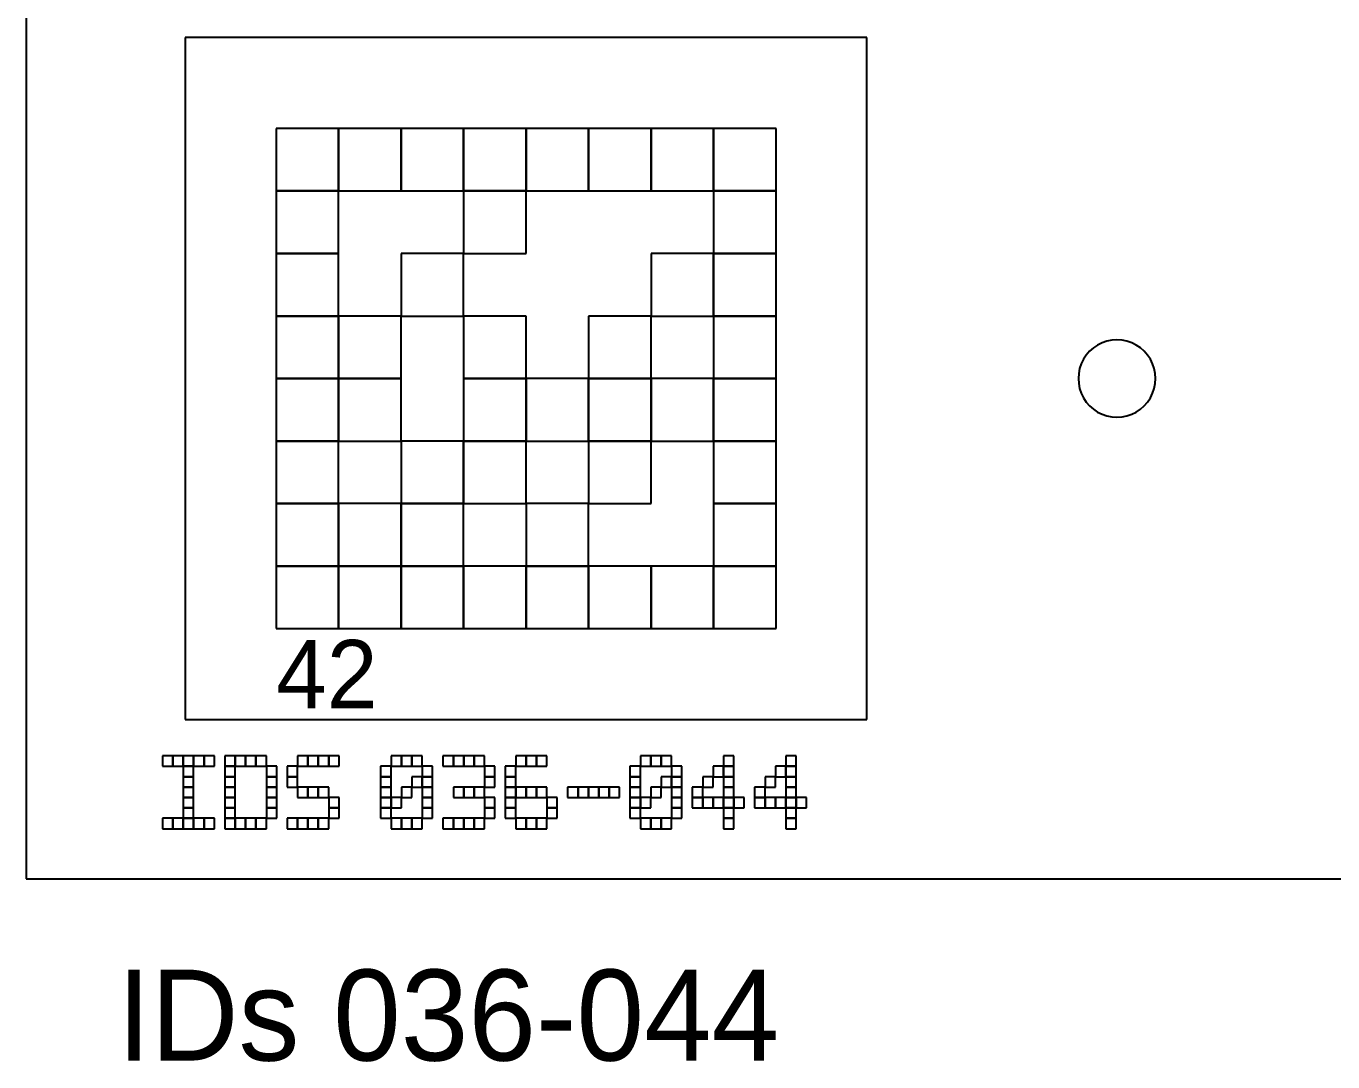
# Model space of a CAD drawing. Extents: x 0 to 490, y -8 to 329.
# Drawn here: x 170 to 227.5, y -8.1 to 37.5 of the extents above; entities that cross this region are included whole.
import ezdxf

# ---------------------------------------------------------------- set-up
doc = ezdxf.new("R2010")
doc.units = 0
for name, color, linetype in [('BLACK_POCKET', 7, 'CONTINUOUS'), ('BOARD_TEXT', 2, 'CONTINUOUS'), ('CUT', 1, 'CONTINUOUS'), ('LABEL', 3, 'CONTINUOUS'), ('MOUNT_HOLE', 5, 'CONTINUOUS'), ('QUIET_ZONE', 4, 'CONTINUOUS'), ('TAG_BOUNDARY', 8, 'CONTINUOUS')]:
    doc.layers.add(name, color=color, linetype=linetype)

msp = doc.modelspace()

# ---------------------------------------------------------------- linework, layer by layer
at = {"layer": 'BLACK_POCKET'}
for p, q in [((183.75, 33), (181, 33)), ((181, 33), (181, 30.25)), ((183.75, 30.25), (183.75, 33)), ((186.5, 33), (183.75, 33)), ((183.75, 33), (183.75, 30.25)), ((186.5, 30.25), (186.5, 33)), ((189.25, 33), (186.5, 33)), ((186.5, 33), (186.5, 30.25)), ((189.25, 30.25), (189.25, 33)), ((192, 33), (189.25, 33)), ((189.25, 33), (189.25, 30.25)), ((192, 30.25), (192, 33)), ((194.75, 33), (192, 33)), ((192, 33), (192, 30.25)), ((194.75, 30.25), (194.75, 33)), ((197.5, 33), (194.75, 33)), ((194.75, 33), (194.75, 30.25)), ((197.5, 30.25), (197.5, 33)), ((200.25, 33), (197.5, 33)), ((197.5, 33), (197.5, 30.25)), ((200.25, 30.25), (200.25, 33)), ((203, 33), (200.25, 33)), ((200.25, 33), (200.25, 30.25)), ((203, 30.25), (203, 33)), ((181, 30.25), (183.75, 30.25)), ((183.75, 30.25), (181, 30.25)), ((181, 30.25), (181, 27.5)), ((183.75, 30.25), (186.5, 30.25)), ((183.75, 27.5), (183.75, 30.25)), ((186.5, 30.25), (189.25, 30.25)), ((189.25, 30.25), (192, 30.25)), ((192, 30.25), (189.25, 30.25)), ((189.25, 30.25), (189.25, 27.5)), ((192, 30.25), (194.75, 30.25)), ((192, 27.5), (192, 30.25)), ((194.75, 30.25), (197.5, 30.25)), ((197.5, 30.25), (200.25, 30.25)), ((200.25, 30.25), (203, 30.25)), ((203, 30.25), (200.25, 30.25)), ((200.25, 30.25), (200.25, 27.5)), ((203, 27.5), (203, 30.25)), ((181, 27.5), (183.75, 27.5)), ((183.75, 27.5), (181, 27.5)), ((181, 27.5), (181, 24.75)), ((183.75, 24.75), (183.75, 27.5)), ((189.25, 27.5), (186.5, 27.5)), ((186.5, 27.5), (186.5, 24.75)), ((189.25, 27.5), (192, 27.5)), ((189.25, 24.75), (189.25, 27.5)), ((200.25, 27.5), (197.5, 27.5)), ((197.5, 27.5), (197.5, 24.75)), ((200.25, 27.5), (203, 27.5)), ((200.25, 24.75), (200.25, 27.5)), ((203, 27.5), (200.25, 27.5)), ((200.25, 27.5), (200.25, 24.75)), ((203, 24.75), (203, 27.5)), ((181, 24.75), (183.75, 24.75)), ((183.75, 24.75), (181, 24.75)), ((181, 24.75), (181, 22)), ((183.75, 22), (183.75, 24.75)), ((186.5, 24.75), (183.75, 24.75)), ((183.75, 24.75), (183.75, 22)), ((186.5, 24.75), (189.25, 24.75)), ((186.5, 22), (186.5, 24.75)), ((192, 24.75), (189.25, 24.75)), ((189.25, 24.75), (189.25, 22)), ((192, 22), (192, 24.75)), ((197.5, 24.75), (194.75, 24.75)), ((194.75, 24.75), (194.75, 22)), ((197.5, 24.75), (200.25, 24.75)), ((197.5, 22), (197.5, 24.75)), ((200.25, 24.75), (203, 24.75)), ((203, 24.75), (200.25, 24.75)), ((200.25, 24.75), (200.25, 22)), ((203, 22), (203, 24.75)), ((181, 22), (183.75, 22)), ((183.75, 22), (181, 22)), ((181, 22), (181, 19.25)), ((183.75, 22), (186.5, 22)), ((183.75, 19.25), (183.75, 22)), ((186.5, 22), (183.75, 22)), ((183.75, 22), (183.75, 19.25)), ((186.5, 19.25), (186.5, 22)), ((189.25, 22), (192, 22)), ((192, 22), (189.25, 22)), ((189.25, 22), (189.25, 19.25)), ((192, 19.25), (192, 22)), ((194.75, 22), (192, 22)), ((192, 22), (192, 19.25)), ((194.75, 22), (197.5, 22)), ((194.75, 19.25), (194.75, 22)), ((197.5, 22), (194.75, 22)), ((194.75, 22), (194.75, 19.25)), ((197.5, 19.25), (197.5, 22)), ((200.25, 22), (197.5, 22)), ((197.5, 22), (197.5, 19.25)), ((200.25, 22), (203, 22)), ((200.25, 19.25), (200.25, 22)), ((203, 22), (200.25, 22)), ((200.25, 22), (200.25, 19.25)), ((203, 19.25), (203, 22)), ((181, 19.25), (183.75, 19.25)), ((183.75, 19.25), (181, 19.25)), ((181, 19.25), (181, 16.5)), ((183.75, 19.25), (186.5, 19.25)), ((183.75, 16.5), (183.75, 19.25)), ((189.25, 19.25), (186.5, 19.25)), ((186.5, 19.25), (186.5, 16.5)), ((189.25, 19.25), (192, 19.25)), ((189.25, 16.5), (189.25, 19.25)), ((192, 19.25), (189.25, 19.25)), ((189.25, 19.25), (189.25, 16.5)), ((192, 19.25), (194.75, 19.25)), ((192, 16.5), (192, 19.25)), ((194.75, 19.25), (197.5, 19.25)), ((197.5, 19.25), (194.75, 19.25)), ((194.75, 19.25), (194.75, 16.5)), ((197.5, 19.25), (200.25, 19.25)), ((197.5, 16.5), (197.5, 19.25)), ((200.25, 19.25), (203, 19.25)), ((203, 19.25), (200.25, 19.25)), ((200.25, 19.25), (200.25, 16.5)), ((203, 16.5), (203, 19.25)), ((181, 16.5), (183.75, 16.5)), ((183.75, 16.5), (181, 16.5)), ((181, 16.5), (181, 13.75)), ((183.75, 13.75), (183.75, 16.5)), ((186.5, 16.5), (183.75, 16.5)), ((183.75, 16.5), (183.75, 13.75)), ((186.5, 16.5), (189.25, 16.5)), ((186.5, 13.75), (186.5, 16.5)), ((189.25, 16.5), (186.5, 16.5)), ((186.5, 16.5), (186.5, 13.75)), ((189.25, 16.5), (192, 16.5)), ((189.25, 13.75), (189.25, 16.5)), ((194.75, 16.5), (192, 16.5)), ((192, 16.5), (192, 13.75)), ((194.75, 16.5), (197.5, 16.5)), ((194.75, 13.75), (194.75, 16.5)), ((200.25, 16.5), (203, 16.5)), ((203, 16.5), (200.25, 16.5)), ((200.25, 16.5), (200.25, 13.75)), ((203, 13.75), (203, 16.5)), ((181, 13.75), (183.75, 13.75)), ((183.75, 13.75), (181, 13.75)), ((181, 13.75), (181, 11)), ((183.75, 13.75), (186.5, 13.75)), ((183.75, 11), (183.75, 13.75)), ((186.5, 13.75), (183.75, 13.75)), ((183.75, 13.75), (183.75, 11)), ((186.5, 13.75), (189.25, 13.75)), ((186.5, 11), (186.5, 13.75)), ((189.25, 13.75), (186.5, 13.75)), ((186.5, 13.75), (186.5, 11)), ((189.25, 11), (189.25, 13.75)), ((192, 13.75), (189.25, 13.75)), ((189.25, 13.75), (189.25, 11)), ((192, 13.75), (194.75, 13.75)), ((192, 11), (192, 13.75)), ((194.75, 13.75), (192, 13.75)), ((192, 13.75), (192, 11)), ((194.75, 11), (194.75, 13.75)), ((197.5, 13.75), (194.75, 13.75)), ((194.75, 13.75), (194.75, 11)), ((197.5, 11), (197.5, 13.75)), ((200.25, 13.75), (197.5, 13.75)), ((197.5, 13.75), (197.5, 11)), ((200.25, 13.75), (203, 13.75)), ((200.25, 11), (200.25, 13.75)), ((203, 13.75), (200.25, 13.75)), ((200.25, 13.75), (200.25, 11)), ((203, 11), (203, 13.75)), ((181, 11), (183.75, 11)), ((183.75, 11), (186.5, 11)), ((186.5, 11), (189.25, 11)), ((189.25, 11), (192, 11)), ((192, 11), (194.75, 11)), ((194.75, 11), (197.5, 11)), ((197.5, 11), (200.25, 11)), ((200.25, 11), (203, 11))]:
    msp.add_line(p, q, dxfattribs=at)
at = {"layer": 'BOARD_TEXT'}
for p, q in [((176.457143, 5.4), (176, 5.4)), ((176, 5.4), (176, 4.942857)), ((176.457143, 4.942857), (176.457143, 5.4)), ((176.914286, 5.4), (176.457143, 5.4)), ((176.457143, 5.4), (176.457143, 4.942857)), ((176.914286, 4.942857), (176.914286, 5.4)), ((177.371429, 5.4), (176.914286, 5.4)), ((176.914286, 5.4), (176.914286, 4.942857)), ((177.371429, 4.942857), (177.371429, 5.4)), ((177.828571, 5.4), (177.371429, 5.4)), ((177.371429, 5.4), (177.371429, 4.942857)), ((177.828571, 4.942857), (177.828571, 5.4)), ((178.285714, 5.4), (177.828571, 5.4)), ((177.828571, 5.4), (177.828571, 4.942857)), ((178.285714, 4.942857), (178.285714, 5.4)), ((179.2, 5.4), (178.742857, 5.4)), ((178.742857, 5.4), (178.742857, 4.942857)), ((179.2, 4.942857), (179.2, 5.4)), ((179.657143, 5.4), (179.2, 5.4)), ((179.2, 5.4), (179.2, 4.942857)), ((179.657143, 4.942857), (179.657143, 5.4)), ((180.114286, 5.4), (179.657143, 5.4)), ((179.657143, 5.4), (179.657143, 4.942857)), ((180.114286, 4.942857), (180.114286, 5.4)), ((180.571429, 5.4), (180.114286, 5.4)), ((180.114286, 5.4), (180.114286, 4.942857)), ((180.571429, 4.942857), (180.571429, 5.4)), ((182.4, 5.4), (181.942857, 5.4)), ((181.942857, 5.4), (181.942857, 4.942857)), ((182.4, 4.942857), (182.4, 5.4)), ((182.857143, 5.4), (182.4, 5.4)), ((182.4, 5.4), (182.4, 4.942857)), ((182.857143, 4.942857), (182.857143, 5.4)), ((183.314286, 5.4), (182.857143, 5.4)), ((182.857143, 5.4), (182.857143, 4.942857)), ((183.314286, 4.942857), (183.314286, 5.4)), ((183.771429, 5.4), (183.314286, 5.4)), ((183.314286, 5.4), (183.314286, 4.942857)), ((183.771429, 4.942857), (183.771429, 5.4)), ((186.514286, 5.4), (186.057143, 5.4)), ((186.057143, 5.4), (186.057143, 4.942857)), ((186.514286, 4.942857), (186.514286, 5.4)), ((186.971429, 5.4), (186.514286, 5.4)), ((186.514286, 5.4), (186.514286, 4.942857)), ((186.971429, 4.942857), (186.971429, 5.4)), ((187.428571, 5.4), (186.971429, 5.4)), ((186.971429, 5.4), (186.971429, 4.942857)), ((187.428571, 4.942857), (187.428571, 5.4)), ((188.8, 5.4), (188.342857, 5.4)), ((188.342857, 5.4), (188.342857, 4.942857)), ((188.8, 4.942857), (188.8, 5.4)), ((189.257143, 5.4), (188.8, 5.4)), ((188.8, 5.4), (188.8, 4.942857)), ((189.257143, 4.942857), (189.257143, 5.4)), ((189.714286, 5.4), (189.257143, 5.4)), ((189.257143, 5.4), (189.257143, 4.942857)), ((189.714286, 4.942857), (189.714286, 5.4)), ((190.171429, 5.4), (189.714286, 5.4)), ((189.714286, 5.4), (189.714286, 4.942857)), ((190.171429, 4.942857), (190.171429, 5.4)), ((192, 5.4), (191.542857, 5.4)), ((191.542857, 5.4), (191.542857, 4.942857)), ((192, 4.942857), (192, 5.4)), ((192.457143, 5.4), (192, 5.4)), ((192, 5.4), (192, 4.942857)), ((192.457143, 4.942857), (192.457143, 5.4)), ((192.914286, 5.4), (192.457143, 5.4)), ((192.457143, 5.4), (192.457143, 4.942857)), ((192.914286, 4.942857), (192.914286, 5.4)), ((197.485714, 5.4), (197.028571, 5.4)), ((197.028571, 5.4), (197.028571, 4.942857)), ((197.485714, 4.942857), (197.485714, 5.4)), ((197.942857, 5.4), (197.485714, 5.4)), ((197.485714, 5.4), (197.485714, 4.942857)), ((197.942857, 4.942857), (197.942857, 5.4)), ((198.4, 5.4), (197.942857, 5.4)), ((197.942857, 5.4), (197.942857, 4.942857)), ((198.4, 4.942857), (198.4, 5.4)), ((201.142857, 5.4), (200.685714, 5.4)), ((200.685714, 5.4), (200.685714, 4.942857)), ((201.142857, 4.942857), (201.142857, 5.4)), ((203.885714, 5.4), (203.428571, 5.4)), ((203.428571, 5.4), (203.428571, 4.942857)), ((203.885714, 4.942857), (203.885714, 5.4)), ((176, 4.942857), (176.457143, 4.942857)), ((176.457143, 4.942857), (176.914286, 4.942857)), ((176.914286, 4.942857), (177.371429, 4.942857)), ((177.371429, 4.942857), (176.914286, 4.942857)), ((176.914286, 4.942857), (176.914286, 4.485714)), ((177.371429, 4.942857), (177.828571, 4.942857)), ((177.371429, 4.485714), (177.371429, 4.942857)), ((177.828571, 4.942857), (178.285714, 4.942857)), ((178.742857, 4.942857), (179.2, 4.942857)), ((179.2, 4.942857), (178.742857, 4.942857)), ((178.742857, 4.942857), (178.742857, 4.485714)), ((179.2, 4.942857), (179.657143, 4.942857)), ((179.2, 4.485714), (179.2, 4.942857)), ((179.657143, 4.942857), (180.114286, 4.942857)), ((180.114286, 4.942857), (180.571429, 4.942857)), ((181.028571, 4.942857), (180.571429, 4.942857)), ((180.571429, 4.942857), (180.571429, 4.485714)), ((181.028571, 4.485714), (181.028571, 4.942857)), ((181.942857, 4.942857), (181.485714, 4.942857)), ((181.485714, 4.942857), (181.485714, 4.485714)), ((181.942857, 4.942857), (182.4, 4.942857)), ((181.942857, 4.485714), (181.942857, 4.942857)), ((182.4, 4.942857), (182.857143, 4.942857)), ((182.857143, 4.942857), (183.314286, 4.942857)), ((183.314286, 4.942857), (183.771429, 4.942857)), ((186.057143, 4.942857), (185.6, 4.942857)), ((185.6, 4.942857), (185.6, 4.485714)), ((186.057143, 4.942857), (186.514286, 4.942857)), ((186.057143, 4.485714), (186.057143, 4.942857)), ((186.514286, 4.942857), (186.971429, 4.942857)), ((186.971429, 4.942857), (187.428571, 4.942857)), ((187.885714, 4.942857), (187.428571, 4.942857)), ((187.428571, 4.942857), (187.428571, 4.485714)), ((187.885714, 4.485714), (187.885714, 4.942857)), ((188.342857, 4.942857), (188.8, 4.942857)), ((188.8, 4.942857), (189.257143, 4.942857)), ((189.257143, 4.942857), (189.714286, 4.942857)), ((189.714286, 4.942857), (190.171429, 4.942857)), ((190.628571, 4.942857), (190.171429, 4.942857)), ((190.171429, 4.942857), (190.171429, 4.485714)), ((190.628571, 4.485714), (190.628571, 4.942857)), ((191.542857, 4.942857), (191.085714, 4.942857)), ((191.085714, 4.942857), (191.085714, 4.485714)), ((191.542857, 4.942857), (192, 4.942857)), ((191.542857, 4.485714), (191.542857, 4.942857)), ((192, 4.942857), (192.457143, 4.942857)), ((192.457143, 4.942857), (192.914286, 4.942857)), ((197.028571, 4.942857), (196.571429, 4.942857)), ((196.571429, 4.942857), (196.571429, 4.485714)), ((197.028571, 4.942857), (197.485714, 4.942857)), ((197.028571, 4.485714), (197.028571, 4.942857)), ((197.485714, 4.942857), (197.942857, 4.942857)), ((197.942857, 4.942857), (198.4, 4.942857)), ((198.857143, 4.942857), (198.4, 4.942857)), ((198.4, 4.942857), (198.4, 4.485714)), ((198.857143, 4.485714), (198.857143, 4.942857)), ((200.685714, 4.942857), (200.228571, 4.942857)), ((200.228571, 4.942857), (200.228571, 4.485714)), ((200.685714, 4.942857), (201.142857, 4.942857)), ((200.685714, 4.485714), (200.685714, 4.942857)), ((201.142857, 4.942857), (200.685714, 4.942857)), ((200.685714, 4.942857), (200.685714, 4.485714)), ((201.142857, 4.485714), (201.142857, 4.942857)), ((203.428571, 4.942857), (202.971429, 4.942857)), ((202.971429, 4.942857), (202.971429, 4.485714)), ((203.428571, 4.942857), (203.885714, 4.942857)), ((203.428571, 4.485714), (203.428571, 4.942857)), ((203.885714, 4.942857), (203.428571, 4.942857)), ((203.428571, 4.942857), (203.428571, 4.485714)), ((203.885714, 4.485714), (203.885714, 4.942857)), ((176.914286, 4.485714), (177.371429, 4.485714)), ((177.371429, 4.485714), (176.914286, 4.485714)), ((176.914286, 4.485714), (176.914286, 4.028571)), ((176.914286, 4.028571), (177.371429, 4.028571)), ((177.371429, 4.028571), (176.914286, 4.028571)), ((176.914286, 4.028571), (176.914286, 3.571429)), ((177.371429, 4.028571), (177.371429, 4.485714)), ((177.371429, 3.571429), (177.371429, 4.028571)), ((178.742857, 4.485714), (179.2, 4.485714)), ((179.2, 4.485714), (178.742857, 4.485714)), ((178.742857, 4.485714), (178.742857, 4.028571)), ((178.742857, 4.028571), (179.2, 4.028571)), ((179.2, 4.028571), (178.742857, 4.028571)), ((178.742857, 4.028571), (178.742857, 3.571429)), ((179.2, 4.028571), (179.2, 4.485714)), ((179.2, 3.571429), (179.2, 4.028571)), ((180.571429, 4.485714), (181.028571, 4.485714)), ((181.028571, 4.485714), (180.571429, 4.485714)), ((180.571429, 4.485714), (180.571429, 4.028571)), ((180.571429, 4.028571), (181.028571, 4.028571)), ((181.028571, 4.028571), (180.571429, 4.028571)), ((180.571429, 4.028571), (180.571429, 3.571429)), ((181.028571, 4.028571), (181.028571, 4.485714)), ((181.028571, 3.571429), (181.028571, 4.028571)), ((181.485714, 4.485714), (181.942857, 4.485714)), ((181.942857, 4.485714), (181.485714, 4.485714)), ((181.485714, 4.485714), (181.485714, 4.028571)), ((181.485714, 4.028571), (181.942857, 4.028571)), ((181.942857, 4.028571), (181.942857, 4.485714)), ((182.4, 4.028571), (181.942857, 4.028571)), ((181.942857, 4.028571), (181.942857, 3.571429)), ((182.4, 3.571429), (182.4, 4.028571)), ((182.857143, 4.028571), (182.4, 4.028571)), ((182.4, 4.028571), (182.4, 3.571429)), ((182.857143, 3.571429), (182.857143, 4.028571)), ((183.314286, 4.028571), (182.857143, 4.028571)), ((182.857143, 4.028571), (182.857143, 3.571429)), ((183.314286, 3.571429), (183.314286, 4.028571)), ((185.6, 4.485714), (186.057143, 4.485714)), ((186.057143, 4.485714), (185.6, 4.485714)), ((185.6, 4.485714), (185.6, 4.028571)), ((185.6, 4.028571), (186.057143, 4.028571)), ((186.057143, 4.028571), (185.6, 4.028571)), ((185.6, 4.028571), (185.6, 3.571429)), ((186.057143, 4.028571), (186.057143, 4.485714)), ((186.057143, 3.571429), (186.057143, 4.028571)), ((186.971429, 4.028571), (186.514286, 4.028571)), ((186.514286, 4.028571), (186.514286, 3.571429)), ((187.428571, 4.485714), (186.971429, 4.485714)), ((186.971429, 4.485714), (186.971429, 4.028571)), ((186.971429, 4.028571), (187.428571, 4.028571)), ((186.971429, 3.571429), (186.971429, 4.028571)), ((187.428571, 4.485714), (187.885714, 4.485714)), ((187.428571, 4.028571), (187.428571, 4.485714)), ((187.885714, 4.485714), (187.428571, 4.485714)), ((187.428571, 4.485714), (187.428571, 4.028571)), ((187.428571, 4.028571), (187.885714, 4.028571)), ((187.885714, 4.028571), (187.428571, 4.028571)), ((187.428571, 4.028571), (187.428571, 3.571429)), ((187.885714, 4.028571), (187.885714, 4.485714)), ((187.885714, 3.571429), (187.885714, 4.028571)), ((189.257143, 4.028571), (188.8, 4.028571)), ((188.8, 4.028571), (188.8, 3.571429)), ((189.257143, 3.571429), (189.257143, 4.028571)), ((189.714286, 4.028571), (189.257143, 4.028571)), ((189.257143, 4.028571), (189.257143, 3.571429)), ((189.714286, 3.571429), (189.714286, 4.028571)), ((190.171429, 4.028571), (189.714286, 4.028571)), ((189.714286, 4.028571), (189.714286, 3.571429)), ((190.171429, 4.485714), (190.628571, 4.485714)), ((190.628571, 4.485714), (190.171429, 4.485714)), ((190.171429, 4.485714), (190.171429, 4.028571)), ((190.171429, 4.028571), (190.628571, 4.028571)), ((190.171429, 3.571429), (190.171429, 4.028571)), ((190.628571, 4.028571), (190.628571, 4.485714)), ((191.085714, 4.485714), (191.542857, 4.485714)), ((191.542857, 4.485714), (191.085714, 4.485714)), ((191.085714, 4.485714), (191.085714, 4.028571)), ((191.085714, 4.028571), (191.542857, 4.028571)), ((191.542857, 4.028571), (191.085714, 4.028571)), ((191.085714, 4.028571), (191.085714, 3.571429)), ((191.542857, 4.028571), (191.542857, 4.485714)), ((191.542857, 3.571429), (191.542857, 4.028571)), ((192, 4.028571), (191.542857, 4.028571)), ((191.542857, 4.028571), (191.542857, 3.571429)), ((192, 3.571429), (192, 4.028571)), ((192.457143, 4.028571), (192, 4.028571)), ((192, 4.028571), (192, 3.571429)), ((192.457143, 3.571429), (192.457143, 4.028571)), ((192.914286, 4.028571), (192.457143, 4.028571)), ((192.457143, 4.028571), (192.457143, 3.571429)), ((192.914286, 3.571429), (192.914286, 4.028571)), ((194.285714, 4.028571), (193.828571, 4.028571)), ((193.828571, 4.028571), (193.828571, 3.571429)), ((194.285714, 3.571429), (194.285714, 4.028571)), ((194.742857, 4.028571), (194.285714, 4.028571)), ((194.285714, 4.028571), (194.285714, 3.571429)), ((194.742857, 3.571429), (194.742857, 4.028571)), ((195.2, 4.028571), (194.742857, 4.028571)), ((194.742857, 4.028571), (194.742857, 3.571429)), ((195.2, 3.571429), (195.2, 4.028571)), ((195.657143, 4.028571), (195.2, 4.028571)), ((195.2, 4.028571), (195.2, 3.571429)), ((195.657143, 3.571429), (195.657143, 4.028571)), ((196.114286, 4.028571), (195.657143, 4.028571)), ((195.657143, 4.028571), (195.657143, 3.571429)), ((196.114286, 3.571429), (196.114286, 4.028571)), ((196.571429, 4.485714), (197.028571, 4.485714)), ((197.028571, 4.485714), (196.571429, 4.485714)), ((196.571429, 4.485714), (196.571429, 4.028571)), ((196.571429, 4.028571), (197.028571, 4.028571)), ((197.028571, 4.028571), (196.571429, 4.028571)), ((196.571429, 4.028571), (196.571429, 3.571429)), ((197.028571, 4.028571), (197.028571, 4.485714)), ((197.028571, 3.571429), (197.028571, 4.028571)), ((197.942857, 4.028571), (197.485714, 4.028571)), ((197.485714, 4.028571), (197.485714, 3.571429)), ((198.4, 4.485714), (197.942857, 4.485714)), ((197.942857, 4.485714), (197.942857, 4.028571)), ((197.942857, 4.028571), (198.4, 4.028571)), ((197.942857, 3.571429), (197.942857, 4.028571)), ((198.4, 4.485714), (198.857143, 4.485714)), ((198.4, 4.028571), (198.4, 4.485714)), ((198.857143, 4.485714), (198.4, 4.485714)), ((198.4, 4.485714), (198.4, 4.028571)), ((198.4, 4.028571), (198.857143, 4.028571)), ((198.857143, 4.028571), (198.4, 4.028571)), ((198.4, 4.028571), (198.4, 3.571429)), ((198.857143, 4.028571), (198.857143, 4.485714)), ((198.857143, 3.571429), (198.857143, 4.028571)), ((199.771429, 4.028571), (199.314286, 4.028571)), ((199.314286, 4.028571), (199.314286, 3.571429)), ((200.228571, 4.485714), (199.771429, 4.485714)), ((199.771429, 4.485714), (199.771429, 4.028571)), ((199.771429, 4.028571), (200.228571, 4.028571)), ((199.771429, 3.571429), (199.771429, 4.028571)), ((200.228571, 4.485714), (200.685714, 4.485714)), ((200.228571, 4.028571), (200.228571, 4.485714)), ((200.685714, 4.485714), (201.142857, 4.485714)), ((201.142857, 4.485714), (200.685714, 4.485714)), ((200.685714, 4.485714), (200.685714, 4.028571)), ((200.685714, 4.028571), (201.142857, 4.028571)), ((201.142857, 4.028571), (200.685714, 4.028571)), ((200.685714, 4.028571), (200.685714, 3.571429)), ((201.142857, 4.028571), (201.142857, 4.485714)), ((201.142857, 3.571429), (201.142857, 4.028571)), ((202.514286, 4.028571), (202.057143, 4.028571)), ((202.057143, 4.028571), (202.057143, 3.571429)), ((202.971429, 4.485714), (202.514286, 4.485714)), ((202.514286, 4.485714), (202.514286, 4.028571)), ((202.514286, 4.028571), (202.971429, 4.028571)), ((202.514286, 3.571429), (202.514286, 4.028571)), ((202.971429, 4.485714), (203.428571, 4.485714)), ((202.971429, 4.028571), (202.971429, 4.485714)), ((203.428571, 4.485714), (203.885714, 4.485714)), ((203.885714, 4.485714), (203.428571, 4.485714)), ((203.428571, 4.485714), (203.428571, 4.028571)), ((203.428571, 4.028571), (203.885714, 4.028571)), ((203.885714, 4.028571), (203.428571, 4.028571)), ((203.428571, 4.028571), (203.428571, 3.571429)), ((203.885714, 4.028571), (203.885714, 4.485714)), ((203.885714, 3.571429), (203.885714, 4.028571)), ((176.914286, 3.571429), (177.371429, 3.571429)), ((177.371429, 3.571429), (176.914286, 3.571429)), ((176.914286, 3.571429), (176.914286, 3.114286)), ((177.371429, 3.114286), (177.371429, 3.571429)), ((178.742857, 3.571429), (179.2, 3.571429)), ((179.2, 3.571429), (178.742857, 3.571429)), ((178.742857, 3.571429), (178.742857, 3.114286)), ((179.2, 3.114286), (179.2, 3.571429)), ((180.571429, 3.571429), (181.028571, 3.571429)), ((181.028571, 3.571429), (180.571429, 3.571429)), ((180.571429, 3.571429), (180.571429, 3.114286)), ((181.028571, 3.114286), (181.028571, 3.571429)), ((181.942857, 3.571429), (182.4, 3.571429)), ((182.4, 3.571429), (182.857143, 3.571429)), ((182.857143, 3.571429), (183.314286, 3.571429)), ((183.771429, 3.571429), (183.314286, 3.571429)), ((183.314286, 3.571429), (183.314286, 3.114286)), ((183.771429, 3.114286), (183.771429, 3.571429)), ((185.6, 3.571429), (186.057143, 3.571429)), ((186.057143, 3.571429), (185.6, 3.571429)), ((185.6, 3.571429), (185.6, 3.114286)), ((186.057143, 3.114286), (186.057143, 3.571429)), ((186.514286, 3.571429), (186.057143, 3.571429)), ((186.057143, 3.571429), (186.057143, 3.114286)), ((186.514286, 3.571429), (186.971429, 3.571429)), ((186.514286, 3.114286), (186.514286, 3.571429)), ((187.428571, 3.571429), (187.885714, 3.571429)), ((187.885714, 3.571429), (187.428571, 3.571429)), ((187.428571, 3.571429), (187.428571, 3.114286)), ((187.885714, 3.114286), (187.885714, 3.571429)), ((188.8, 3.571429), (189.257143, 3.571429)), ((189.257143, 3.571429), (189.714286, 3.571429)), ((189.714286, 3.571429), (190.171429, 3.571429)), ((190.628571, 3.571429), (190.171429, 3.571429)), ((190.171429, 3.571429), (190.171429, 3.114286)), ((190.628571, 3.114286), (190.628571, 3.571429)), ((191.085714, 3.571429), (191.542857, 3.571429)), ((191.542857, 3.571429), (191.085714, 3.571429)), ((191.085714, 3.571429), (191.085714, 3.114286)), ((191.542857, 3.571429), (192, 3.571429)), ((191.542857, 3.114286), (191.542857, 3.571429)), ((192, 3.571429), (192.457143, 3.571429)), ((192.457143, 3.571429), (192.914286, 3.571429)), ((193.371429, 3.571429), (192.914286, 3.571429)), ((192.914286, 3.571429), (192.914286, 3.114286)), ((193.371429, 3.114286), (193.371429, 3.571429)), ((193.828571, 3.571429), (194.285714, 3.571429)), ((194.285714, 3.571429), (194.742857, 3.571429)), ((194.742857, 3.571429), (195.2, 3.571429)), ((195.2, 3.571429), (195.657143, 3.571429)), ((195.657143, 3.571429), (196.114286, 3.571429)), ((196.571429, 3.571429), (197.028571, 3.571429)), ((197.028571, 3.571429), (196.571429, 3.571429)), ((196.571429, 3.571429), (196.571429, 3.114286)), ((197.028571, 3.114286), (197.028571, 3.571429)), ((197.485714, 3.571429), (197.028571, 3.571429)), ((197.028571, 3.571429), (197.028571, 3.114286)), ((197.485714, 3.571429), (197.942857, 3.571429)), ((197.485714, 3.114286), (197.485714, 3.571429)), ((198.4, 3.571429), (198.857143, 3.571429)), ((198.857143, 3.571429), (198.4, 3.571429)), ((198.4, 3.571429), (198.4, 3.114286)), ((198.857143, 3.114286), (198.857143, 3.571429)), ((199.314286, 3.571429), (199.771429, 3.571429)), ((199.771429, 3.571429), (199.314286, 3.571429)), ((199.314286, 3.571429), (199.314286, 3.114286)), ((199.771429, 3.114286), (199.771429, 3.571429)), ((200.228571, 3.571429), (199.771429, 3.571429)), ((199.771429, 3.571429), (199.771429, 3.114286)), ((200.228571, 3.114286), (200.228571, 3.571429)), ((200.685714, 3.571429), (200.228571, 3.571429)), ((200.228571, 3.571429), (200.228571, 3.114286)), ((200.685714, 3.571429), (201.142857, 3.571429)), ((200.685714, 3.114286), (200.685714, 3.571429)), ((201.142857, 3.571429), (200.685714, 3.571429)), ((200.685714, 3.571429), (200.685714, 3.114286)), ((201.142857, 3.114286), (201.142857, 3.571429)), ((201.6, 3.571429), (201.142857, 3.571429)), ((201.142857, 3.571429), (201.142857, 3.114286)), ((201.6, 3.114286), (201.6, 3.571429)), ((202.057143, 3.571429), (202.514286, 3.571429)), ((202.514286, 3.571429), (202.057143, 3.571429)), ((202.057143, 3.571429), (202.057143, 3.114286)), ((202.514286, 3.114286), (202.514286, 3.571429)), ((202.971429, 3.571429), (202.514286, 3.571429)), ((202.514286, 3.571429), (202.514286, 3.114286)), ((202.971429, 3.114286), (202.971429, 3.571429)), ((203.428571, 3.571429), (202.971429, 3.571429)), ((202.971429, 3.571429), (202.971429, 3.114286)), ((203.428571, 3.571429), (203.885714, 3.571429)), ((203.428571, 3.114286), (203.428571, 3.571429)), ((203.885714, 3.571429), (203.428571, 3.571429)), ((203.428571, 3.571429), (203.428571, 3.114286)), ((203.885714, 3.114286), (203.885714, 3.571429)), ((204.342857, 3.571429), (203.885714, 3.571429)), ((203.885714, 3.571429), (203.885714, 3.114286)), ((204.342857, 3.114286), (204.342857, 3.571429)), ((176.914286, 3.114286), (177.371429, 3.114286)), ((177.371429, 3.114286), (176.914286, 3.114286)), ((176.914286, 3.114286), (176.914286, 2.657143)), ((177.371429, 2.657143), (177.371429, 3.114286)), ((178.742857, 3.114286), (179.2, 3.114286)), ((179.2, 3.114286), (178.742857, 3.114286)), ((178.742857, 3.114286), (178.742857, 2.657143)), ((179.2, 2.657143), (179.2, 3.114286)), ((180.571429, 3.114286), (181.028571, 3.114286)), ((181.028571, 3.114286), (180.571429, 3.114286)), ((180.571429, 3.114286), (180.571429, 2.657143)), ((181.028571, 2.657143), (181.028571, 3.114286)), ((183.314286, 3.114286), (183.771429, 3.114286)), ((183.771429, 3.114286), (183.314286, 3.114286)), ((183.314286, 3.114286), (183.314286, 2.657143)), ((183.771429, 2.657143), (183.771429, 3.114286)), ((185.6, 3.114286), (186.057143, 3.114286)), ((186.057143, 3.114286), (185.6, 3.114286)), ((185.6, 3.114286), (185.6, 2.657143)), ((186.057143, 3.114286), (186.514286, 3.114286)), ((186.057143, 2.657143), (186.057143, 3.114286)), ((187.428571, 3.114286), (187.885714, 3.114286)), ((187.885714, 3.114286), (187.428571, 3.114286)), ((187.428571, 3.114286), (187.428571, 2.657143)), ((187.885714, 2.657143), (187.885714, 3.114286)), ((190.171429, 3.114286), (190.628571, 3.114286)), ((190.628571, 3.114286), (190.171429, 3.114286)), ((190.171429, 3.114286), (190.171429, 2.657143)), ((190.628571, 2.657143), (190.628571, 3.114286)), ((191.085714, 3.114286), (191.542857, 3.114286)), ((191.542857, 3.114286), (191.085714, 3.114286)), ((191.085714, 3.114286), (191.085714, 2.657143)), ((191.542857, 2.657143), (191.542857, 3.114286)), ((192.914286, 3.114286), (193.371429, 3.114286)), ((193.371429, 3.114286), (192.914286, 3.114286)), ((192.914286, 3.114286), (192.914286, 2.657143)), ((193.371429, 2.657143), (193.371429, 3.114286)), ((196.571429, 3.114286), (197.028571, 3.114286)), ((197.028571, 3.114286), (196.571429, 3.114286)), ((196.571429, 3.114286), (196.571429, 2.657143)), ((197.028571, 3.114286), (197.485714, 3.114286)), ((197.028571, 2.657143), (197.028571, 3.114286)), ((198.4, 3.114286), (198.857143, 3.114286)), ((198.857143, 3.114286), (198.4, 3.114286)), ((198.4, 3.114286), (198.4, 2.657143)), ((198.857143, 2.657143), (198.857143, 3.114286)), ((199.314286, 3.114286), (199.771429, 3.114286)), ((199.771429, 3.114286), (200.228571, 3.114286)), ((200.228571, 3.114286), (200.685714, 3.114286)), ((200.685714, 3.114286), (201.142857, 3.114286)), ((201.142857, 3.114286), (200.685714, 3.114286)), ((200.685714, 3.114286), (200.685714, 2.657143)), ((201.142857, 3.114286), (201.6, 3.114286)), ((201.142857, 2.657143), (201.142857, 3.114286)), ((202.057143, 3.114286), (202.514286, 3.114286)), ((202.514286, 3.114286), (202.971429, 3.114286)), ((202.971429, 3.114286), (203.428571, 3.114286)), ((203.428571, 3.114286), (203.885714, 3.114286)), ((203.885714, 3.114286), (203.428571, 3.114286)), ((203.428571, 3.114286), (203.428571, 2.657143)), ((203.885714, 3.114286), (204.342857, 3.114286)), ((203.885714, 2.657143), (203.885714, 3.114286)), ((176.457143, 2.657143), (176, 2.657143)), ((176, 2.657143), (176, 2.2)), ((176.457143, 2.2), (176.457143, 2.657143)), ((176.914286, 2.657143), (176.457143, 2.657143)), ((176.457143, 2.657143), (176.457143, 2.2)), ((176.914286, 2.657143), (177.371429, 2.657143)), ((176.914286, 2.2), (176.914286, 2.657143)), ((177.371429, 2.657143), (176.914286, 2.657143)), ((176.914286, 2.657143), (176.914286, 2.2)), ((177.371429, 2.2), (177.371429, 2.657143)), ((177.828571, 2.657143), (177.371429, 2.657143)), ((177.371429, 2.657143), (177.371429, 2.2)), ((177.828571, 2.2), (177.828571, 2.657143)), ((178.285714, 2.657143), (177.828571, 2.657143)), ((177.828571, 2.657143), (177.828571, 2.2)), ((178.285714, 2.2), (178.285714, 2.657143)), ((178.742857, 2.657143), (179.2, 2.657143)), ((179.2, 2.657143), (178.742857, 2.657143)), ((178.742857, 2.657143), (178.742857, 2.2)), ((179.2, 2.2), (179.2, 2.657143)), ((179.657143, 2.657143), (179.2, 2.657143)), ((179.2, 2.657143), (179.2, 2.2)), ((179.657143, 2.2), (179.657143, 2.657143)), ((180.114286, 2.657143), (179.657143, 2.657143)), ((179.657143, 2.657143), (179.657143, 2.2)), ((180.114286, 2.2), (180.114286, 2.657143)), ((180.571429, 2.657143), (180.114286, 2.657143)), ((180.114286, 2.657143), (180.114286, 2.2)), ((180.571429, 2.657143), (181.028571, 2.657143)), ((180.571429, 2.2), (180.571429, 2.657143)), ((181.942857, 2.657143), (181.485714, 2.657143)), ((181.485714, 2.657143), (181.485714, 2.2)), ((181.942857, 2.2), (181.942857, 2.657143)), ((182.4, 2.657143), (181.942857, 2.657143)), ((181.942857, 2.657143), (181.942857, 2.2)), ((182.4, 2.2), (182.4, 2.657143)), ((182.857143, 2.657143), (182.4, 2.657143)), ((182.4, 2.657143), (182.4, 2.2)), ((182.857143, 2.2), (182.857143, 2.657143)), ((183.314286, 2.657143), (182.857143, 2.657143)), ((182.857143, 2.657143), (182.857143, 2.2)), ((183.314286, 2.657143), (183.771429, 2.657143)), ((183.314286, 2.2), (183.314286, 2.657143)), ((185.6, 2.657143), (186.057143, 2.657143)), ((186.514286, 2.657143), (186.057143, 2.657143)), ((186.057143, 2.657143), (186.057143, 2.2)), ((186.514286, 2.2), (186.514286, 2.657143)), ((186.971429, 2.657143), (186.514286, 2.657143)), ((186.514286, 2.657143), (186.514286, 2.2)), ((186.971429, 2.2), (186.971429, 2.657143)), ((187.428571, 2.657143), (186.971429, 2.657143)), ((186.971429, 2.657143), (186.971429, 2.2)), ((187.428571, 2.657143), (187.885714, 2.657143)), ((187.428571, 2.2), (187.428571, 2.657143)), ((188.8, 2.657143), (188.342857, 2.657143)), ((188.342857, 2.657143), (188.342857, 2.2)), ((188.8, 2.2), (188.8, 2.657143)), ((189.257143, 2.657143), (188.8, 2.657143)), ((188.8, 2.657143), (188.8, 2.2)), ((189.257143, 2.2), (189.257143, 2.657143)), ((189.714286, 2.657143), (189.257143, 2.657143)), ((189.257143, 2.657143), (189.257143, 2.2)), ((189.714286, 2.2), (189.714286, 2.657143)), ((190.171429, 2.657143), (189.714286, 2.657143)), ((189.714286, 2.657143), (189.714286, 2.2)), ((190.171429, 2.657143), (190.628571, 2.657143)), ((190.171429, 2.2), (190.171429, 2.657143)), ((191.085714, 2.657143), (191.542857, 2.657143)), ((192, 2.657143), (191.542857, 2.657143)), ((191.542857, 2.657143), (191.542857, 2.2)), ((192, 2.2), (192, 2.657143)), ((192.457143, 2.657143), (192, 2.657143)), ((192, 2.657143), (192, 2.2)), ((192.457143, 2.2), (192.457143, 2.657143)), ((192.914286, 2.657143), (192.457143, 2.657143)), ((192.457143, 2.657143), (192.457143, 2.2)), ((192.914286, 2.657143), (193.371429, 2.657143)), ((192.914286, 2.2), (192.914286, 2.657143)), ((196.571429, 2.657143), (197.028571, 2.657143)), ((197.485714, 2.657143), (197.028571, 2.657143)), ((197.028571, 2.657143), (197.028571, 2.2)), ((197.485714, 2.2), (197.485714, 2.657143)), ((197.942857, 2.657143), (197.485714, 2.657143)), ((197.485714, 2.657143), (197.485714, 2.2)), ((197.942857, 2.2), (197.942857, 2.657143)), ((198.4, 2.657143), (197.942857, 2.657143)), ((197.942857, 2.657143), (197.942857, 2.2)), ((198.4, 2.657143), (198.857143, 2.657143)), ((198.4, 2.2), (198.4, 2.657143)), ((200.685714, 2.657143), (201.142857, 2.657143)), ((201.142857, 2.657143), (200.685714, 2.657143)), ((200.685714, 2.657143), (200.685714, 2.2)), ((201.142857, 2.2), (201.142857, 2.657143)), ((203.428571, 2.657143), (203.885714, 2.657143)), ((203.885714, 2.657143), (203.428571, 2.657143)), ((203.428571, 2.657143), (203.428571, 2.2)), ((203.885714, 2.2), (203.885714, 2.657143)), ((176, 2.2), (176.457143, 2.2)), ((176.457143, 2.2), (176.914286, 2.2)), ((176.914286, 2.2), (177.371429, 2.2)), ((177.371429, 2.2), (177.828571, 2.2)), ((177.828571, 2.2), (178.285714, 2.2)), ((178.742857, 2.2), (179.2, 2.2)), ((179.2, 2.2), (179.657143, 2.2)), ((179.657143, 2.2), (180.114286, 2.2)), ((180.114286, 2.2), (180.571429, 2.2)), ((181.485714, 2.2), (181.942857, 2.2)), ((181.942857, 2.2), (182.4, 2.2)), ((182.4, 2.2), (182.857143, 2.2)), ((182.857143, 2.2), (183.314286, 2.2)), ((186.057143, 2.2), (186.514286, 2.2)), ((186.514286, 2.2), (186.971429, 2.2)), ((186.971429, 2.2), (187.428571, 2.2)), ((188.342857, 2.2), (188.8, 2.2)), ((188.8, 2.2), (189.257143, 2.2)), ((189.257143, 2.2), (189.714286, 2.2)), ((189.714286, 2.2), (190.171429, 2.2)), ((191.542857, 2.2), (192, 2.2)), ((192, 2.2), (192.457143, 2.2)), ((192.457143, 2.2), (192.914286, 2.2)), ((197.028571, 2.2), (197.485714, 2.2)), ((197.485714, 2.2), (197.942857, 2.2)), ((197.942857, 2.2), (198.4, 2.2)), ((200.685714, 2.2), (201.142857, 2.2)), ((203.428571, 2.2), (203.885714, 2.2))]:
    msp.add_line(p, q, dxfattribs=at)
at = {"layer": 'CUT'}
for p, q in [((170, 150), (170, 0)), ((170, 0), (320, 0))]:
    msp.add_line(p, q, dxfattribs=at)
at = {"layer": 'MOUNT_HOLE'}
for p, q in [((217.560008, 23.642074), (217.349438, 23.570595)), ((217.778105, 23.685456), (217.560008, 23.642074)), ((218, 23.7), (217.778105, 23.685456)), ((218.221895, 23.685456), (218, 23.7)), ((218.439992, 23.642074), (218.221895, 23.685456)), ((218.650562, 23.570595), (218.439992, 23.642074)), ((216.651299, 23.034894), (216.527757, 22.85)), ((216.797918, 23.202082), (216.651299, 23.034894)), ((216.965106, 23.348701), (216.797918, 23.202082)), ((217.15, 23.472243), (216.965106, 23.348701)), ((217.349438, 23.570595), (217.15, 23.472243)), ((218.85, 23.472243), (218.650562, 23.570595)), ((219.034894, 23.348701), (218.85, 23.472243)), ((219.202082, 23.202082), (219.034894, 23.348701)), ((219.348701, 23.034894), (219.202082, 23.202082)), ((219.472243, 22.85), (219.348701, 23.034894)), ((216.357926, 22.439992), (216.314544, 22.221895)), ((216.429405, 22.650562), (216.357926, 22.439992)), ((216.527757, 22.85), (216.429405, 22.650562)), ((219.570595, 22.650562), (219.472243, 22.85)), ((219.642074, 22.439992), (219.570595, 22.650562)), ((219.685456, 22.221895), (219.642074, 22.439992)), ((216.314544, 22.221895), (216.3, 22)), ((216.3, 22), (216.314544, 21.778105)), ((219.7, 22), (219.685456, 22.221895)), ((219.685456, 21.778105), (219.7, 22)), ((216.314544, 21.778105), (216.357926, 21.560008)), ((216.357926, 21.560008), (216.429405, 21.349438)), ((216.429405, 21.349438), (216.527757, 21.15)), ((219.472243, 21.15), (219.570595, 21.349438)), ((219.570595, 21.349438), (219.642074, 21.560008)), ((219.642074, 21.560008), (219.685456, 21.778105)), ((216.527757, 21.15), (216.651299, 20.965106)), ((216.651299, 20.965106), (216.797918, 20.797918)), ((216.797918, 20.797918), (216.965106, 20.651299)), ((219.034894, 20.651299), (219.202082, 20.797918)), ((219.202082, 20.797918), (219.348701, 20.965106)), ((219.348701, 20.965106), (219.472243, 21.15)), ((216.965106, 20.651299), (217.15, 20.527757)), ((217.15, 20.527757), (217.349438, 20.429405)), ((217.349438, 20.429405), (217.560008, 20.357926)), ((217.560008, 20.357926), (217.778105, 20.314544)), ((217.778105, 20.314544), (218, 20.3)), ((218, 20.3), (218.221895, 20.314544)), ((218.221895, 20.314544), (218.439992, 20.357926)), ((218.439992, 20.357926), (218.650562, 20.429405)), ((218.650562, 20.429405), (218.85, 20.527757)), ((218.85, 20.527757), (219.034894, 20.651299))]:
    msp.add_line(p, q, dxfattribs=at)
at = {"layer": 'QUIET_ZONE'}
for p, q in [((207, 37), (177, 37)), ((177, 37), (177, 7)), ((207, 7), (207, 37)), ((177, 7), (207, 7))]:
    msp.add_line(p, q, dxfattribs=at)
at = {"layer": 'TAG_BOUNDARY'}
for p, q in [((203, 33), (181, 33)), ((181, 33), (181, 11)), ((203, 11), (203, 33)), ((181, 11), (203, 11))]:
    msp.add_line(p, q, dxfattribs=at)

# ---------------------------------------------------------------- texts
at = {"layer": 'LABEL'}
for s, height, p in [('42', 3, (181, 7.5)), ('IDs 036-044', 4, (174, -8))]:
    msp.add_text(s, height=height, dxfattribs=at).set_placement(p)

doc.saveas('drawing.dxf')
